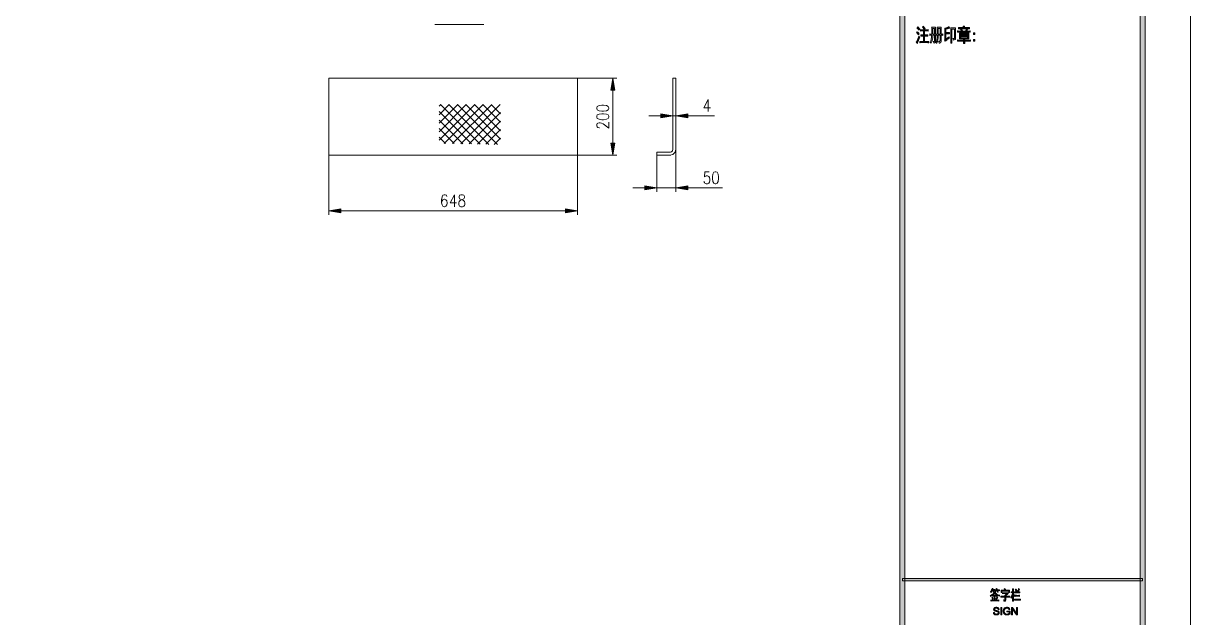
# Model space of a CAD drawing. Header units: millimetres. Extents: x 0 to 829, y 0 to 586.
# Drawn here: x 589.4 to 829.2, y 166.3 to 288.2 of the extents above; entities that cross this region are included whole.
import ezdxf

# ---------------------------------------------------------------- set-up
doc = ezdxf.new("R2010")
doc.units = ezdxf.units.MM

msp = doc.modelspace()

# ---------------------------------------------------------------- hatches: boundary and pattern name
h = msp.add_hatch(color=0)
h.dxf.hatch_style = 2
h.paths.add_polyline_path([(770.449028, 9.860139), (769.464778, 9.860139), (769.464778, 575.772139), (770.449028, 575.772139)])
h = msp.add_hatch(color=0)
h.dxf.hatch_style = 2
h.paths.add_polyline_path([(819.788528, 9.36625), (818.80075, 10.3505), (818.80075, 575.281778), (819.788528, 576.266028)])
h = msp.add_hatch(color=0)
h.dxf.hatch_style = 2
h.paths.add_polyline_path([(782.651611, 287.669111), (782.679833, 287.587972), (782.718639, 287.439806), (782.729222, 287.372778), (783.385389, 287.372778), (783.463, 287.372778), (783.62175, 287.379833), (783.706417, 287.390417), (783.706417, 287.122306), (783.62175, 287.129361), (783.466528, 287.136417), (783.395972, 287.136417), (781.8755, 287.136417), (781.773194, 287.136417), (781.586222, 287.129361), (781.4945, 287.122306), (781.4945, 287.390417), (781.607389, 287.379833), (781.790833, 287.372778), (781.861389, 287.372778), (782.461111, 287.372778), (782.461111, 287.411583), (782.432889, 287.538583), (782.408194, 287.626778), (782.457583, 287.640889), (782.577528, 287.662056)])
h = msp.add_hatch(color=0)
h.dxf.hatch_style = 2
h.paths.add_polyline_path([(773.52525, 285.376056), (773.46175, 285.242), (773.327694, 284.906861), (773.253611, 284.70225), (773.176, 284.497639), (773.073694, 284.211889), (773.045472, 284.13075), (772.992556, 284.204833), (772.869083, 284.331833), (772.802056, 284.38475), (772.862028, 284.458833), (773.003139, 284.712833), (773.08075, 284.89275), (773.158361, 285.076194), (773.295944, 285.428972), (773.355917, 285.598306), (773.394722, 285.531278), (773.479389, 285.418389)])
h = msp.add_hatch(color=0)
h.dxf.hatch_style = 2
h.paths.add_polyline_path([(772.978444, 286.515528), (773.108972, 286.402639), (773.33475, 286.205083), (773.433528, 286.116889), (773.401778, 286.063972), (773.331222, 285.929917), (773.292417, 285.848778), (773.186583, 285.975778), (772.964333, 286.190972), (772.847917, 286.279167), (772.879667, 286.3215), (772.946694, 286.441444)])
h = msp.add_hatch(color=0)
h.dxf.hatch_style = 2
h.paths.add_polyline_path([(773.1125, 287.506833), (773.246556, 287.372778), (773.451167, 287.136417), (773.52525, 287.034111), (773.472333, 286.981194), (773.394722, 286.871833), (773.370028, 286.811861), (773.274778, 286.960028), (773.070167, 287.196389), (772.957278, 287.284583), (772.996083, 287.3375), (773.073694, 287.446861)])
h = msp.add_hatch(color=0)
h.dxf.hatch_style = 2
h.paths.add_polyline_path([(774.735278, 286.928278), (774.841111, 286.928278), (775.084528, 286.938861), (775.222111, 286.945917), (775.222111, 286.663694), (775.073944, 286.67075), (774.834056, 286.677806), (774.745861, 286.677806), (774.523611, 286.677806), (774.523611, 285.862889), (774.735278, 285.862889), (774.827, 285.862889), (775.04925, 285.869944), (775.179778, 285.880528), (775.179778, 285.598306), (775.056306, 285.605361), (774.834056, 285.612417), (774.735278, 285.612417), (774.523611, 285.612417), (774.523611, 284.532917), (774.802306, 284.532917), (774.932833, 284.532917), (775.211528, 284.539972), (775.356167, 284.547028), (775.356167, 284.264806), (775.211528, 284.271861), (774.939889, 284.278917), (774.812889, 284.278917), (774.0015, 284.278917), (773.856861, 284.278917), (773.616972, 284.271861), (773.52525, 284.264806), (773.52525, 284.547028), (773.613444, 284.539972), (773.856861, 284.532917), (774.012083, 284.532917), (774.301361, 284.532917), (774.301361, 285.612417), (774.124972, 285.612417), (774.019139, 285.612417), (773.818056, 285.605361), (773.722806, 285.598306), (773.722806, 285.880528), (773.818056, 285.869944), (774.022667, 285.862889), (774.135556, 285.862889), (774.301361, 285.862889), (774.301361, 286.677806), (774.089694, 286.677806), (773.980333, 286.677806), (773.758083, 286.67075), (773.645194, 286.663694), (773.645194, 286.945917), (773.758083, 286.938861), (773.983861, 286.928278), (774.100278, 286.928278)])
h = msp.add_hatch(color=0)
h.dxf.hatch_style = 2
h.paths.add_polyline_path([(774.089694, 287.4645), (774.1285, 287.499778), (774.206111, 287.587972), (774.244917, 287.640889), (774.319, 287.55975), (774.495389, 287.323389), (774.601222, 287.168167), (774.555361, 287.122306), (774.467167, 287.027056), (774.424833, 286.974139), (774.329583, 287.129361), (774.163778, 287.372778)])
h = msp.add_hatch(color=0)
h.paths.add_polyline_path([(776.767278, 287.446861), (776.760222, 287.3375), (776.756694, 287.069389), (776.756694, 286.914167), (776.756694, 286.042806), (777.098889, 286.042806), (777.098889, 286.928278), (777.098889, 287.069389), (777.095361, 287.330444), (777.088306, 287.446861), (777.910278, 287.446861), (777.903222, 287.344556), (777.899694, 287.076444), (777.899694, 286.914167), (777.899694, 286.042806), (777.977306, 286.042806), (778.143111, 286.049861), (778.231306, 286.056917), (778.231306, 285.774694), (778.136056, 285.78175), (777.97025, 285.788806), (777.899694, 285.788806), (777.899694, 284.635222), (777.899694, 284.501167), (777.857361, 284.335361), (777.815028, 284.303611), (777.772694, 284.268333), (777.613944, 284.204833), (777.497528, 284.176611), (777.486944, 284.271861), (777.437556, 284.441194), (777.39875, 284.515278), (777.472833, 284.515278), (777.575139, 284.525861), (777.603361, 284.532917), (777.635111, 284.539972), (777.677444, 284.621111), (777.688028, 284.695194), (777.688028, 285.788806), (777.299972, 285.788806), (777.289389, 285.270222), (777.14475, 284.451778), (777.010694, 284.148389), (776.964833, 284.204833), (776.859, 284.285972), (776.799028, 284.310667), (776.933083, 284.547028), (777.077722, 285.287861), (777.088306, 285.788806), (776.756694, 285.788806), (776.756694, 284.547028), (776.756694, 284.434139), (776.703778, 284.303611), (776.650861, 284.278917), (776.597944, 284.25775), (776.470944, 284.211889), (776.400389, 284.190722), (776.38275, 284.264806), (776.333361, 284.427083), (776.298083, 284.515278), (776.365111, 284.515278), (776.456833, 284.518806), (776.481528, 284.525861), (776.506222, 284.529389), (776.537972, 284.589361), (776.545028, 284.649333), (776.545028, 285.788806), (776.188722, 285.788806), (776.178139, 285.287861), (776.022917, 284.472944), (775.878278, 284.1625), (775.828889, 284.211889), (775.716, 284.285972), (775.656028, 284.310667), (775.804194, 284.582306), (775.959417, 285.323139), (775.966472, 285.788806), (775.895917, 285.788806), (775.723056, 285.78175), (775.62075, 285.774694), (775.62075, 286.056917), (775.716, 286.049861), (775.895917, 286.042806), (775.977056, 286.042806), (775.977056, 286.900056), (775.977056, 287.062333), (775.973528, 287.3375), (775.966472, 287.446861)])
h.paths.add_polyline_path([(777.688028, 286.042806), (777.688028, 287.182278), (777.310556, 287.182278), (777.310556, 286.042806)])
h.paths.add_polyline_path([(776.545028, 286.042806), (776.545028, 287.182278), (776.188722, 287.182278), (776.188722, 286.042806)])
h = msp.add_hatch(color=0)
h.dxf.hatch_style = 2
h.paths.add_polyline_path([(779.62125, 285.182028), (779.508361, 285.115), (779.289639, 284.970361), (779.180278, 284.89275), (779.074444, 284.815139), (778.848667, 284.649333), (778.73225, 284.561139), (778.693444, 284.642278), (778.615833, 284.790444), (778.577028, 284.857472), (778.60525, 284.878639), (778.644056, 284.984472), (778.654639, 285.065611), (778.654639, 286.617833), (778.654639, 286.833028), (778.647583, 287.161111), (778.644056, 287.270472), (778.704028, 287.270472), (778.915694, 287.312806), (779.070917, 287.351611), (779.222611, 287.393944), (779.448389, 287.492722), (779.518944, 287.552694), (779.55775, 287.471556), (779.645944, 287.316333), (779.698861, 287.24225), (779.624778, 287.217556), (779.444861, 287.175222), (779.3355, 287.150528), (779.229667, 287.129361), (778.996833, 287.087028), (778.876889, 287.062333), (778.876889, 286.339139), (779.141472, 286.339139), (779.247306, 286.339139), (779.480139, 286.346194), (779.607139, 286.35325), (779.607139, 286.085139), (779.490722, 286.092194), (779.257889, 286.09925), (779.141472, 286.09925), (778.876889, 286.09925), (778.876889, 285.005639), (779.120306, 285.167917), (779.451917, 285.411333), (779.543639, 285.492472), (779.554222, 285.411333), (779.593028, 285.256111)])
h = msp.add_hatch(color=0)
h.dxf.hatch_style = 2
h.paths.add_polyline_path([(780.884194, 287.330444), (780.880667, 287.175222), (780.873611, 286.864778), (780.873611, 286.709556), (780.873611, 285.270222), (780.873611, 285.139694), (780.838333, 284.970361), (780.803056, 284.938611), (780.767778, 284.906861), (780.580806, 284.843361), (780.429111, 284.811611), (780.425583, 284.903333), (780.376194, 285.065611), (780.330333, 285.139694), (780.400889, 285.139694), (780.520833, 285.14675), (780.563167, 285.153806), (780.609028, 285.160861), (780.658417, 285.227889), (780.661944, 285.287861), (780.661944, 287.076444), (780.108083, 287.076444), (780.108083, 284.204833), (779.896417, 284.204833), (779.903472, 284.391806), (779.907, 284.776333), (779.907, 284.977417), (779.907, 286.663694), (779.907, 286.825972), (779.903472, 287.161111), (779.896417, 287.330444)])
h = msp.add_hatch(color=0)
h.dxf.hatch_style = 2
h.paths.add_polyline_path([(783.473583, 286.663694), (783.582944, 286.663694), (783.801667, 286.67075), (783.903972, 286.677806), (783.903972, 286.413222), (783.801667, 286.420278), (783.582944, 286.427333), (783.473583, 286.427333), (781.730861, 286.427333), (781.625028, 286.427333), (781.413361, 286.420278), (781.307528, 286.413222), (781.307528, 286.677806), (781.416889, 286.67075), (781.628556, 286.663694), (781.730861, 286.663694), (782.930306, 286.663694), (782.972639, 286.804806), (783.022028, 287.012944), (783.029083, 287.076444), (783.089056, 287.062333), (783.24075, 287.027056), (783.328944, 287.002361), (783.307778, 286.967083), (783.261917, 286.882417), (783.24075, 286.833028), (783.216056, 286.787167), (783.184306, 286.698972), (783.173722, 286.663694)])
h = msp.add_hatch(color=0)
h.paths.add_polyline_path([(783.582944, 286.205083), (783.579417, 286.049861), (783.572361, 285.753528), (783.572361, 285.612417), (783.572361, 285.478361), (783.579417, 285.196139), (783.582944, 285.0515), (782.750389, 285.0515), (782.750389, 284.811611), (783.463, 284.811611), (783.565306, 284.811611), (783.794611, 284.818667), (783.918083, 284.82925), (783.918083, 284.561139), (783.801667, 284.568194), (783.572361, 284.57525), (783.463, 284.57525), (782.750389, 284.57525), (782.750389, 284.465889), (782.757444, 284.243639), (782.760972, 284.13075), (782.496389, 284.13075), (782.499917, 284.243639), (782.506972, 284.465889), (782.506972, 284.57525), (781.752028, 284.57525), (781.663833, 284.57525), (781.441583, 284.568194), (781.307528, 284.561139), (781.307528, 284.82925), (781.434528, 284.818667), (781.65325, 284.811611), (781.741444, 284.811611), (782.506972, 284.811611), (782.506972, 285.0515), (781.706167, 285.0515), (781.713222, 285.196139), (781.71675, 285.485417), (781.71675, 285.626528), (781.71675, 285.767639), (781.713222, 286.056917), (781.706167, 286.205083)])
h.paths.add_polyline_path([(783.339528, 285.732361), (783.339528, 285.968722), (781.953111, 285.968722), (781.953111, 285.732361)])
h.paths.add_polyline_path([(783.339528, 285.287861), (783.339528, 285.510111), (781.953111, 285.510111), (781.953111, 285.287861)])
h = msp.add_hatch(color=0)
h.dxf.hatch_style = 2
h.paths.add_polyline_path([(781.896667, 286.98825), (781.946056, 287.012944), (782.062472, 287.055278), (782.1295, 287.076444), (782.16125, 287.002361), (782.235333, 286.854194), (782.274139, 286.783639), (782.207111, 286.758944), (782.090694, 286.716611), (782.041306, 286.691917), (782.0025, 286.773056), (781.928417, 286.921222)])
h = msp.add_hatch(color=0)
h.dxf.hatch_style = 2
h.paths.add_polyline_path([(784.838833, 285.968722), (784.581306, 285.968722), (784.581306, 286.293278), (784.838833, 286.293278)])
h = msp.add_hatch(color=0)
h.dxf.hatch_style = 2
h.paths.add_polyline_path([(784.838833, 284.607), (784.581306, 284.607), (784.581306, 284.931556), (784.838833, 284.931556)])
h = msp.add_hatch(color=0)
h.dxf.hatch_style = 2
h.paths.add_polyline_path([(710.071111, 274.499917), (710.480333, 276.965833), (710.893083, 274.499917)])
h = msp.add_hatch(color=0)
h.dxf.hatch_style = 2
h.paths.add_polyline_path([(720.365167, 269.698611), (722.827556, 269.289389), (720.365167, 268.876639)])
h = msp.add_hatch(color=0)
h.dxf.hatch_style = 2
h.paths.add_polyline_path([(725.924944, 269.698611), (723.459028, 269.289389), (725.924944, 268.876639)])
h = msp.add_hatch(color=0)
h.dxf.hatch_style = 2
h.paths.add_polyline_path([(710.071111, 263.655528), (710.480333, 261.189611), (710.893083, 263.655528)])
h = msp.add_hatch(color=0)
h.dxf.hatch_style = 2
h.paths.add_polyline_path([(717.052583, 254.899583), (719.514972, 254.490361), (717.052583, 254.081139)])
h = msp.add_hatch(color=0)
h.dxf.hatch_style = 2
h.paths.add_polyline_path([(725.924944, 254.899583), (723.459028, 254.490361), (725.924944, 254.081139)])
h = msp.add_hatch(color=0)
h.dxf.hatch_style = 2
h.paths.add_polyline_path([(654.625028, 250.193528), (652.159111, 249.784306), (654.625028, 249.375083)])
h = msp.add_hatch(color=0)
h.dxf.hatch_style = 2
h.paths.add_polyline_path([(700.807167, 250.193528), (703.269556, 249.784306), (700.807167, 249.375083)])
h = msp.add_hatch(color=0)
h.dxf.hatch_style = 2
h.paths.add_polyline_path([(819.294639, 174.265167), (819.294639, 173.841833), (769.958667, 173.841833), (769.958667, 174.265167)])
h = msp.add_hatch(color=0)
h.paths.add_polyline_path([(789.865917, 170.642139), (789.703639, 170.702111), (789.484917, 170.804417), (789.424944, 170.843222), (789.424944, 170.642139), (789.350861, 170.649194), (789.206222, 170.652722), (789.135667, 170.652722), (788.811111, 170.652722), (788.7335, 170.652722), (788.581806, 170.649194), (788.500667, 170.642139), (788.500667, 170.829111), (788.387778, 170.7515), (788.179639, 170.635083), (788.084389, 170.596278), (788.06675, 170.663306), (788.010306, 170.776194), (787.967972, 170.818528), (788.158472, 170.874972), (788.465389, 171.044306), (788.581806, 171.157194), (788.694694, 171.273611), (788.839333, 171.474694), (788.867556, 171.562889), (788.909889, 171.541722), (789.008667, 171.502917), (789.068639, 171.485278), (789.033361, 171.428833), (789.139194, 171.301833), (789.372028, 171.104278), (789.506083, 171.03725), (789.636611, 170.966694), (789.858861, 170.896139), (789.950583, 170.896139), (789.911778, 170.843222), (789.872972, 170.712694)])
h.paths.add_polyline_path([(788.535944, 170.853806), (788.602972, 170.84675), (788.737028, 170.843222), (788.811111, 170.843222), (789.135667, 170.843222), (789.206222, 170.843222), (789.343806, 170.84675), (789.407306, 170.853806), (789.290889, 170.920833), (789.054528, 171.146611), (788.934583, 171.308889), (788.874611, 171.196), (788.677056, 170.970222)])
h = msp.add_hatch(color=0)
h.dxf.hatch_style = 2
h.paths.add_polyline_path([(788.966333, 171.806306), (788.885194, 171.813361), (788.7335, 171.820417), (788.666472, 171.820417), (788.684111, 171.756917), (788.722917, 171.636972), (788.744083, 171.573472), (788.691167, 171.559361), (788.610028, 171.520556), (788.57475, 171.495861), (788.567694, 171.562889), (788.539472, 171.725167), (788.518306, 171.820417), (788.426583, 171.820417), (788.356028, 171.696944), (788.218444, 171.495861), (788.151417, 171.41825), (788.119667, 171.467639), (788.038528, 171.54525), (787.992667, 171.573472), (788.087917, 171.651083), (788.232556, 171.831), (788.281944, 171.929778), (788.327806, 172.028556), (788.394833, 172.197889), (788.408944, 172.261389), (788.451278, 172.240222), (788.546528, 172.197889), (788.602972, 172.173194), (788.571222, 172.141444), (788.525361, 172.056778), (788.51125, 172.007389), (788.768778, 172.007389), (788.818167, 172.007389), (788.916944, 172.014444), (788.966333, 172.017972)])
h = msp.add_hatch(color=0)
h.dxf.hatch_style = 2
h.paths.add_polyline_path([(788.394833, 169.675528), (788.32075, 169.675528), (788.172583, 169.672), (788.094972, 169.664944), (788.094972, 169.876611), (788.176111, 169.869556), (788.32075, 169.866028), (788.38425, 169.866028), (789.160361, 169.866028), (789.185056, 169.933056), (789.237972, 170.098861), (789.266194, 170.197639), (789.297944, 170.296417), (789.343806, 170.479861), (789.357917, 170.564528), (789.403778, 170.536306), (789.506083, 170.490444), (789.559, 170.476333), (789.530778, 170.441056), (789.474333, 170.328167), (789.449639, 170.247028), (789.424944, 170.165889), (789.3685, 169.975389), (789.333222, 169.866028), (789.446111, 169.866028), (789.675417, 169.869556), (789.791833, 169.876611), (789.791833, 169.664944), (789.675417, 169.672), (789.499028, 169.675528), (789.442583, 169.675528)])
h = msp.add_hatch(color=0)
h.dxf.hatch_style = 2
h.paths.add_polyline_path([(788.493611, 170.476333), (788.546528, 170.342278), (788.620611, 170.120028), (788.641778, 170.031833), (788.610028, 170.02125), (788.543, 169.982444), (788.51125, 169.954222), (788.493611, 170.042417), (788.419528, 170.257611), (788.359556, 170.388139), (788.380722, 170.40225), (788.44775, 170.448111)])
h = msp.add_hatch(color=0)
h.dxf.hatch_style = 2
h.paths.add_polyline_path([(788.89225, 169.996556), (788.881667, 170.098861), (788.82875, 170.349333), (788.793472, 170.4975), (788.825222, 170.504556), (788.902833, 170.525722), (788.941639, 170.543361), (788.959278, 170.476333), (789.008667, 170.225861), (789.043944, 170.042417), (789.001611, 170.035361), (788.927528, 170.014194)])
h = msp.add_hatch(color=0)
h.dxf.hatch_style = 2
h.paths.add_polyline_path([(789.650722, 171.541722), (789.608389, 171.520556), (789.530778, 171.474694), (789.491972, 171.453528), (789.484917, 171.534667), (789.449639, 171.707528), (789.424944, 171.795722), (789.266194, 171.795722), (789.220333, 171.718111), (789.139194, 171.580528), (789.100389, 171.520556), (789.065111, 171.559361), (788.983972, 171.612278), (788.941639, 171.629917), (789.001611, 171.696944), (789.093333, 171.841583), (789.128611, 171.919194), (789.163889, 171.996806), (789.227389, 172.162611), (789.252083, 172.250806), (789.287361, 172.222583), (789.375556, 172.18025), (789.424944, 172.162611), (789.40025, 172.123806), (789.357917, 172.028556), (789.343806, 171.975639), (789.650722, 171.975639), (789.693056, 171.975639), (789.809472, 171.979167), (789.883556, 171.986222), (789.883556, 171.785139), (789.770667, 171.792194), (789.611917, 171.795722), (789.566056, 171.795722), (789.583694, 171.746333), (789.626028, 171.619333)])
h = msp.add_hatch(color=0)
h.dxf.hatch_style = 2
h.paths.add_polyline_path([(791.675667, 171.375917), (791.675667, 171.174833), (791.640389, 171.153667), (791.545139, 171.079583), (791.481639, 171.030194), (791.421667, 170.980806), (791.277028, 170.853806), (791.199417, 170.776194), (791.199417, 170.673889), (791.767389, 170.673889), (791.806194, 170.673889), (791.94025, 170.680944), (792.031972, 170.688), (792.031972, 170.46575), (791.94025, 170.476333), (791.806194, 170.486917), (791.767389, 170.486917), (791.199417, 170.486917), (791.199417, 169.918944), (791.195889, 169.809583), (791.139444, 169.682583), (791.090056, 169.664944), (791.040667, 169.647306), (790.896028, 169.619083), (790.800778, 169.6085), (790.79725, 169.664944), (790.7655, 169.799), (790.740806, 169.876611), (790.836056, 169.866028), (790.959528, 169.8625), (790.984222, 169.869556), (791.008917, 169.880139), (791.030083, 169.954222), (791.023028, 170.02125), (791.023028, 170.486917), (790.440944, 170.486917), (790.373917, 170.486917), (790.246917, 170.479861), (790.183417, 170.476333), (790.183417, 170.688), (790.246917, 170.680944), (790.370389, 170.673889), (790.433889, 170.673889), (791.023028, 170.673889), (791.023028, 170.726806), (791.015972, 170.818528), (791.008917, 170.864389), (791.044194, 170.885556), (791.128861, 170.949056), (791.174722, 170.987861), (791.220583, 171.026667), (791.333472, 171.125444), (791.4005, 171.185417), (790.751389, 171.185417), (790.673778, 171.185417), (790.550306, 171.181889), (790.500917, 171.174833), (790.500917, 171.3865), (790.550306, 171.379444), (790.67025, 171.375917), (790.740806, 171.375917)])
h = msp.add_hatch(color=0)
h.dxf.hatch_style = 2
h.paths.add_polyline_path([(791.008917, 172.240222), (791.086528, 172.102639), (791.181778, 171.922722), (791.199417, 171.883917), (791.957889, 171.883917), (791.954361, 171.802778), (791.947306, 171.675778), (791.947306, 171.629917), (791.947306, 171.591111), (791.954361, 171.48175), (791.957889, 171.407667), (791.792083, 171.407667), (791.792083, 171.707528), (790.398611, 171.707528), (790.398611, 171.397083), (790.232806, 171.397083), (790.236333, 171.474694), (790.243389, 171.598167), (790.243389, 171.6405), (790.243389, 171.686361), (790.236333, 171.806306), (790.232806, 171.883917), (791.008917, 171.883917), (790.977167, 171.947417), (790.906611, 172.056778), (790.867806, 172.106167), (790.899556, 172.134389), (790.970111, 172.201417)])
h = msp.add_hatch(color=0)
h.dxf.hatch_style = 2
h.paths.add_polyline_path([(792.282444, 171.573472), (792.335361, 171.573472), (792.444722, 171.569944), (792.497639, 171.562889), (792.599944, 171.562889), (792.599944, 171.831), (792.599944, 171.912139), (792.592889, 172.095583), (792.589361, 172.197889), (792.772806, 172.197889), (792.76575, 172.106167), (792.755167, 171.922722), (792.755167, 171.831), (792.755167, 171.562889), (792.857472, 171.562889), (792.889222, 171.562889), (792.963306, 171.569944), (793.005639, 171.573472), (793.005639, 171.365333), (792.991528, 171.368861), (792.906861, 171.379444), (792.839833, 171.3865), (792.755167, 171.3865), (792.755167, 171.051361), (792.839833, 171.143083), (792.899806, 171.030194), (793.005639, 170.825583), (793.055028, 170.730333), (793.023278, 170.698583), (792.959778, 170.631556), (792.931556, 170.596278), (792.882167, 170.709167), (792.793972, 170.882028), (792.755167, 170.942), (792.755167, 170.088278), (792.755167, 169.971861), (792.76575, 169.731972), (792.772806, 169.6085), (792.589361, 169.6085), (792.592889, 169.7355), (792.599944, 169.975389), (792.599944, 170.088278), (792.599944, 170.829111), (792.554083, 170.688), (792.427083, 170.391667), (792.349472, 170.2435), (792.314194, 170.285833), (792.247167, 170.359917), (792.215417, 170.388139), (792.278917, 170.486917), (792.395333, 170.733861), (792.44825, 170.882028), (792.501167, 171.026667), (792.57525, 171.280667), (792.589361, 171.3865), (792.483528, 171.3865), (792.282444, 171.365333)])
h = msp.add_hatch(color=0)
h.dxf.hatch_style = 2
h.paths.add_polyline_path([(794.021639, 172.074417), (793.989889, 172.035611), (793.926389, 171.92625), (793.894639, 171.859222), (793.862889, 171.788667), (793.799389, 171.629917), (793.764111, 171.541722), (793.824083, 171.541722), (793.898167, 171.54525), (794.039278, 171.559361), (794.106306, 171.562889), (794.106306, 171.340639), (794.039278, 171.347694), (793.894639, 171.351222), (793.8135, 171.351222), (793.365472, 171.351222), (793.280806, 171.351222), (793.139694, 171.347694), (793.08325, 171.340639), (793.08325, 171.562889), (793.139694, 171.559361), (793.280806, 171.54525), (793.365472, 171.541722), (793.605361, 171.541722), (793.633583, 171.612278), (793.690028, 171.756917), (793.714722, 171.831), (793.739417, 171.901556), (793.792333, 172.092056), (793.824083, 172.208472), (793.862889, 172.173194), (793.965194, 172.106167)])
h = msp.add_hatch(color=0)
h.dxf.hatch_style = 2
h.paths.add_polyline_path([(793.256111, 172.141444), (793.323139, 172.042667), (793.457194, 171.823944), (793.524222, 171.707528), (793.488944, 171.679306), (793.421917, 171.619333), (793.390167, 171.584056), (793.340778, 171.689889), (793.213778, 171.901556), (793.139694, 172.007389), (793.164389, 172.028556), (793.224361, 172.095583)])
h = msp.add_hatch(color=0)
h.dxf.hatch_style = 2
h.paths.add_polyline_path([(793.78175, 170.829111), (793.838194, 170.829111), (793.954611, 170.836167), (794.014583, 170.843222), (794.014583, 170.620972), (793.954611, 170.631556), (793.838194, 170.642139), (793.78175, 170.642139), (793.390167, 170.642139), (793.326667, 170.642139), (793.206722, 170.631556), (793.14675, 170.620972), (793.14675, 170.843222), (793.206722, 170.843222), (793.326667, 170.836167), (793.390167, 170.829111)])
h = msp.add_hatch(color=0)
h.dxf.hatch_style = 2
h.paths.add_polyline_path([(788.645306, 167.318972), (788.835806, 167.336611), (788.842861, 167.276639), (788.874611, 167.184917), (788.899306, 167.146111), (788.924, 167.110833), (789.001611, 167.050861), (789.051, 167.029694), (789.103917, 167.005), (789.220333, 166.983833), (789.283833, 166.983833), (789.340278, 166.983833), (789.442583, 167.001472), (789.488444, 167.019111), (789.530778, 167.03675), (789.597806, 167.082611), (789.618972, 167.110833), (789.640139, 167.142583), (789.661306, 167.206083), (789.661306, 167.241361), (789.661306, 167.276639), (789.640139, 167.340139), (789.618972, 167.368361), (789.597806, 167.393056), (789.52725, 167.438917), (789.481389, 167.456556), (789.449639, 167.467139), (789.315583, 167.505944), (789.20975, 167.530639), (789.107444, 167.555333), (788.959278, 167.604722), (788.916944, 167.625889), (788.864028, 167.654111), (788.782889, 167.724667), (788.754667, 167.767), (788.729972, 167.809333), (788.70175, 167.904583), (788.70175, 167.9575), (788.70175, 168.013944), (788.737028, 168.123306), (788.768778, 168.172694), (788.800528, 168.222083), (788.895778, 168.299694), (788.959278, 168.324389), (789.022778, 168.349083), (789.160361, 168.377306), (789.237972, 168.377306), (789.322639, 168.377306), (789.470806, 168.349083), (789.534306, 168.320861), (789.601333, 168.296167), (789.700111, 168.215028), (789.731861, 168.162111), (789.767139, 168.109194), (789.805944, 167.98925), (789.809472, 167.922222), (789.615444, 167.908111), (789.608389, 167.978667), (789.555472, 168.088028), (789.509611, 168.123306), (789.46375, 168.162111), (789.333222, 168.197389), (789.245028, 168.197389), (789.153306, 168.197389), (789.01925, 168.165639), (788.980444, 168.130361), (788.938111, 168.098611), (788.895778, 168.017472), (788.895778, 167.971611), (788.895778, 167.929278), (788.924, 167.86225), (788.95575, 167.834028), (788.983972, 167.809333), (789.135667, 167.756417), (789.259139, 167.728194), (789.379083, 167.699972), (789.548417, 167.650583), (789.594278, 167.629417), (789.661306, 167.601194), (789.760083, 167.523583), (789.791833, 167.474194), (789.823583, 167.428333), (789.855333, 167.318972), (789.855333, 167.259), (789.855333, 167.199028), (789.820056, 167.082611), (789.784778, 167.029694), (789.7495, 166.976778), (789.650722, 166.892111), (789.583694, 166.863889), (789.520194, 166.835667), (789.375556, 166.803917), (789.294417, 166.803917), (789.188583, 166.803917), (789.01925, 166.835667), (788.948694, 166.863889), (788.878139, 166.895639), (788.768778, 166.983833), (788.729972, 167.043806), (788.691167, 167.103778), (788.648833, 167.241361)])
h = msp.add_hatch(color=0)
h.dxf.hatch_style = 2
h.paths.add_polyline_path([(790.16225, 166.828611), (790.16225, 168.349083), (790.363333, 168.349083), (790.363333, 166.828611)])
h = msp.add_hatch(color=0)
h.dxf.hatch_style = 2
h.paths.add_polyline_path([(791.428722, 167.424806), (791.428722, 167.604722), (792.074306, 167.604722), (792.074306, 167.040278), (792.000222, 166.983833), (791.845, 166.892111), (791.767389, 166.863889), (791.689778, 166.835667), (791.5275, 166.803917), (791.442833, 166.803917), (791.333472, 166.803917), (791.128861, 166.853306), (791.037139, 166.899167), (790.945417, 166.948556), (790.807833, 167.086139), (790.761972, 167.177861), (790.712583, 167.269583), (790.666722, 167.470667), (790.666722, 167.583556), (790.666722, 167.692917), (790.712583, 167.901056), (790.758444, 167.996306), (790.807833, 168.095083), (790.938361, 168.236194), (791.026556, 168.282056), (791.11475, 168.331444), (791.315833, 168.377306), (791.428722, 168.377306), (791.509861, 168.377306), (791.661556, 168.349083), (791.725056, 168.324389), (791.792083, 168.296167), (791.897917, 168.222083), (791.936722, 168.172694), (791.972, 168.126833), (792.031972, 168.003361), (792.049611, 167.92575), (791.869694, 167.876361), (791.852056, 167.932806), (791.809722, 168.024528), (791.785028, 168.059806), (791.756806, 168.091556), (791.68625, 168.144472), (791.636861, 168.165639), (791.591, 168.183278), (791.485167, 168.204444), (791.428722, 168.204444), (791.361694, 168.204444), (791.24175, 168.183278), (791.188833, 168.162111), (791.139444, 168.140944), (791.058306, 168.088028), (791.026556, 168.05275), (790.998333, 168.017472), (790.948944, 167.943389), (790.931306, 167.901056), (790.903083, 167.8305), (790.874861, 167.678806), (790.874861, 167.594139), (790.874861, 167.495361), (790.910139, 167.3225), (790.945417, 167.255472), (790.980694, 167.184917), (791.079472, 167.086139), (791.1465, 167.050861), (791.213528, 167.019111), (791.358167, 166.983833), (791.43225, 166.983833), (791.49575, 166.983833), (791.626278, 167.012056), (791.68625, 167.03675), (791.74975, 167.061444), (791.845, 167.114361), (791.87675, 167.142583), (791.87675, 167.424806)])
h = msp.add_hatch(color=0)
h.dxf.hatch_style = 2
h.paths.add_polyline_path([(792.367111, 166.828611), (792.367111, 168.349083), (792.57525, 168.349083), (793.369, 167.156694), (793.369, 168.349083), (793.563028, 168.349083), (793.563028, 166.828611), (793.358417, 166.828611), (792.561139, 168.024528), (792.561139, 166.828611)])
h = msp.add_hatch(color=0)
h.dxf.hatch_style = 2
h.paths.add_polyline_path([(793.855833, 170.02125), (793.926389, 170.02125), (794.092194, 170.024778), (794.187444, 170.031833), (794.187444, 169.809583), (794.092194, 169.813111), (793.926389, 169.827222), (793.855833, 169.83075), (793.206722, 169.83075), (792.991528, 169.809583), (792.991528, 170.031833), (793.044444, 170.031833), (793.153806, 170.024778), (793.206722, 170.02125)])

# ---------------------------------------------------------------- linework, layer by layer
at = {"color": 0, "lineweight": 0}
for points in [[(0, 0), (0, 585.632278), (829.154778, 585.632278), (829.154778, 0)], [(770.449028, 9.860139), (769.464778, 9.860139), (769.464778, 575.772139), (770.449028, 575.772139)], [(819.788528, 9.36625), (818.80075, 10.3505), (818.80075, 575.281778), (819.788528, 576.266028)], [(782.651611, 287.669111), (782.679833, 287.587972), (782.718639, 287.439806), (782.729222, 287.372778), (783.385389, 287.372778), (783.463, 287.372778), (783.62175, 287.379833), (783.706417, 287.390417), (783.706417, 287.122306), (783.62175, 287.129361), (783.466528, 287.136417), (783.395972, 287.136417), (781.8755, 287.136417), (781.773194, 287.136417), (781.586222, 287.129361), (781.4945, 287.122306), (781.4945, 287.390417), (781.607389, 287.379833), (781.790833, 287.372778), (781.861389, 287.372778), (782.461111, 287.372778), (782.461111, 287.411583), (782.432889, 287.538583), (782.408194, 287.626778), (782.457583, 287.640889), (782.577528, 287.662056)], [(773.52525, 285.376056), (773.46175, 285.242), (773.327694, 284.906861), (773.253611, 284.70225), (773.176, 284.497639), (773.073694, 284.211889), (773.045472, 284.13075), (772.992556, 284.204833), (772.869083, 284.331833), (772.802056, 284.38475), (772.862028, 284.458833), (773.003139, 284.712833), (773.08075, 284.89275), (773.158361, 285.076194), (773.295944, 285.428972), (773.355917, 285.598306), (773.394722, 285.531278), (773.479389, 285.418389)], [(772.978444, 286.515528), (773.108972, 286.402639), (773.33475, 286.205083), (773.433528, 286.116889), (773.401778, 286.063972), (773.331222, 285.929917), (773.292417, 285.848778), (773.186583, 285.975778), (772.964333, 286.190972), (772.847917, 286.279167), (772.879667, 286.3215), (772.946694, 286.441444)], [(773.1125, 287.506833), (773.246556, 287.372778), (773.451167, 287.136417), (773.52525, 287.034111), (773.472333, 286.981194), (773.394722, 286.871833), (773.370028, 286.811861), (773.274778, 286.960028), (773.070167, 287.196389), (772.957278, 287.284583), (772.996083, 287.3375), (773.073694, 287.446861)], [(774.735278, 286.928278), (774.841111, 286.928278), (775.084528, 286.938861), (775.222111, 286.945917), (775.222111, 286.663694), (775.073944, 286.67075), (774.834056, 286.677806), (774.745861, 286.677806), (774.523611, 286.677806), (774.523611, 285.862889), (774.735278, 285.862889), (774.827, 285.862889), (775.04925, 285.869944), (775.179778, 285.880528), (775.179778, 285.598306), (775.056306, 285.605361), (774.834056, 285.612417), (774.735278, 285.612417), (774.523611, 285.612417), (774.523611, 284.532917), (774.802306, 284.532917), (774.932833, 284.532917), (775.211528, 284.539972), (775.356167, 284.547028), (775.356167, 284.264806), (775.211528, 284.271861), (774.939889, 284.278917), (774.812889, 284.278917), (774.0015, 284.278917), (773.856861, 284.278917), (773.616972, 284.271861), (773.52525, 284.264806), (773.52525, 284.547028), (773.613444, 284.539972), (773.856861, 284.532917), (774.012083, 284.532917), (774.301361, 284.532917), (774.301361, 285.612417), (774.124972, 285.612417), (774.019139, 285.612417), (773.818056, 285.605361), (773.722806, 285.598306), (773.722806, 285.880528), (773.818056, 285.869944), (774.022667, 285.862889), (774.135556, 285.862889), (774.301361, 285.862889), (774.301361, 286.677806), (774.089694, 286.677806), (773.980333, 286.677806), (773.758083, 286.67075), (773.645194, 286.663694), (773.645194, 286.945917), (773.758083, 286.938861), (773.983861, 286.928278), (774.100278, 286.928278)], [(774.089694, 287.4645), (774.1285, 287.499778), (774.206111, 287.587972), (774.244917, 287.640889), (774.319, 287.55975), (774.495389, 287.323389), (774.601222, 287.168167), (774.555361, 287.122306), (774.467167, 287.027056), (774.424833, 286.974139), (774.329583, 287.129361), (774.163778, 287.372778)], [(776.767278, 287.446861), (776.760222, 287.3375), (776.756694, 287.069389), (776.756694, 286.914167), (776.756694, 286.042806), (777.098889, 286.042806), (777.098889, 286.928278), (777.098889, 287.069389), (777.095361, 287.330444), (777.088306, 287.446861), (777.910278, 287.446861), (777.903222, 287.344556), (777.899694, 287.076444), (777.899694, 286.914167), (777.899694, 286.042806), (777.977306, 286.042806), (778.143111, 286.049861), (778.231306, 286.056917), (778.231306, 285.774694), (778.136056, 285.78175), (777.97025, 285.788806), (777.899694, 285.788806), (777.899694, 284.635222), (777.899694, 284.501167), (777.857361, 284.335361), (777.815028, 284.303611), (777.772694, 284.268333), (777.613944, 284.204833), (777.497528, 284.176611), (777.486944, 284.271861), (777.437556, 284.441194), (777.39875, 284.515278), (777.472833, 284.515278), (777.575139, 284.525861), (777.603361, 284.532917), (777.635111, 284.539972), (777.677444, 284.621111), (777.688028, 284.695194), (777.688028, 285.788806), (777.299972, 285.788806), (777.289389, 285.270222), (777.14475, 284.451778), (777.010694, 284.148389), (776.964833, 284.204833), (776.859, 284.285972), (776.799028, 284.310667), (776.933083, 284.547028), (777.077722, 285.287861), (777.088306, 285.788806), (776.756694, 285.788806), (776.756694, 284.547028), (776.756694, 284.434139), (776.703778, 284.303611), (776.650861, 284.278917), (776.597944, 284.25775), (776.470944, 284.211889), (776.400389, 284.190722), (776.38275, 284.264806), (776.333361, 284.427083), (776.298083, 284.515278), (776.365111, 284.515278), (776.456833, 284.518806), (776.481528, 284.525861), (776.506222, 284.529389), (776.537972, 284.589361), (776.545028, 284.649333), (776.545028, 285.788806), (776.188722, 285.788806), (776.178139, 285.287861), (776.022917, 284.472944), (775.878278, 284.1625), (775.828889, 284.211889), (775.716, 284.285972), (775.656028, 284.310667), (775.804194, 284.582306), (775.959417, 285.323139), (775.966472, 285.788806), (775.895917, 285.788806), (775.723056, 285.78175), (775.62075, 285.774694), (775.62075, 286.056917), (775.716, 286.049861), (775.895917, 286.042806), (775.977056, 286.042806), (775.977056, 286.900056), (775.977056, 287.062333), (775.973528, 287.3375), (775.966472, 287.446861)], [(776.545028, 286.042806), (776.545028, 287.182278), (776.188722, 287.182278), (776.188722, 286.042806)], [(777.688028, 286.042806), (777.688028, 287.182278), (777.310556, 287.182278), (777.310556, 286.042806)], [(779.62125, 285.182028), (779.508361, 285.115), (779.289639, 284.970361), (779.180278, 284.89275), (779.074444, 284.815139), (778.848667, 284.649333), (778.73225, 284.561139), (778.693444, 284.642278), (778.615833, 284.790444), (778.577028, 284.857472), (778.60525, 284.878639), (778.644056, 284.984472), (778.654639, 285.065611), (778.654639, 286.617833), (778.654639, 286.833028), (778.647583, 287.161111), (778.644056, 287.270472), (778.704028, 287.270472), (778.915694, 287.312806), (779.070917, 287.351611), (779.222611, 287.393944), (779.448389, 287.492722), (779.518944, 287.552694), (779.55775, 287.471556), (779.645944, 287.316333), (779.698861, 287.24225), (779.624778, 287.217556), (779.444861, 287.175222), (779.3355, 287.150528), (779.229667, 287.129361), (778.996833, 287.087028), (778.876889, 287.062333), (778.876889, 286.339139), (779.141472, 286.339139), (779.247306, 286.339139), (779.480139, 286.346194), (779.607139, 286.35325), (779.607139, 286.085139), (779.490722, 286.092194), (779.257889, 286.09925), (779.141472, 286.09925), (778.876889, 286.09925), (778.876889, 285.005639), (779.120306, 285.167917), (779.451917, 285.411333), (779.543639, 285.492472), (779.554222, 285.411333), (779.593028, 285.256111)], [(780.884194, 287.330444), (780.880667, 287.175222), (780.873611, 286.864778), (780.873611, 286.709556), (780.873611, 285.270222), (780.873611, 285.139694), (780.838333, 284.970361), (780.803056, 284.938611), (780.767778, 284.906861), (780.580806, 284.843361), (780.429111, 284.811611), (780.425583, 284.903333), (780.376194, 285.065611), (780.330333, 285.139694), (780.400889, 285.139694), (780.520833, 285.14675), (780.563167, 285.153806), (780.609028, 285.160861), (780.658417, 285.227889), (780.661944, 285.287861), (780.661944, 287.076444), (780.108083, 287.076444), (780.108083, 284.204833), (779.896417, 284.204833), (779.903472, 284.391806), (779.907, 284.776333), (779.907, 284.977417), (779.907, 286.663694), (779.907, 286.825972), (779.903472, 287.161111), (779.896417, 287.330444)], [(783.473583, 286.663694), (783.582944, 286.663694), (783.801667, 286.67075), (783.903972, 286.677806), (783.903972, 286.413222), (783.801667, 286.420278), (783.582944, 286.427333), (783.473583, 286.427333), (781.730861, 286.427333), (781.625028, 286.427333), (781.413361, 286.420278), (781.307528, 286.413222), (781.307528, 286.677806), (781.416889, 286.67075), (781.628556, 286.663694), (781.730861, 286.663694), (782.930306, 286.663694), (782.972639, 286.804806), (783.022028, 287.012944), (783.029083, 287.076444), (783.089056, 287.062333), (783.24075, 287.027056), (783.328944, 287.002361), (783.307778, 286.967083), (783.261917, 286.882417), (783.24075, 286.833028), (783.216056, 286.787167), (783.184306, 286.698972), (783.173722, 286.663694)], [(783.582944, 286.205083), (783.579417, 286.049861), (783.572361, 285.753528), (783.572361, 285.612417), (783.572361, 285.478361), (783.579417, 285.196139), (783.582944, 285.0515), (782.750389, 285.0515), (782.750389, 284.811611), (783.463, 284.811611), (783.565306, 284.811611), (783.794611, 284.818667), (783.918083, 284.82925), (783.918083, 284.561139), (783.801667, 284.568194), (783.572361, 284.57525), (783.463, 284.57525), (782.750389, 284.57525), (782.750389, 284.465889), (782.757444, 284.243639), (782.760972, 284.13075), (782.496389, 284.13075), (782.499917, 284.243639), (782.506972, 284.465889), (782.506972, 284.57525), (781.752028, 284.57525), (781.663833, 284.57525), (781.441583, 284.568194), (781.307528, 284.561139), (781.307528, 284.82925), (781.434528, 284.818667), (781.65325, 284.811611), (781.741444, 284.811611), (782.506972, 284.811611), (782.506972, 285.0515), (781.706167, 285.0515), (781.713222, 285.196139), (781.71675, 285.485417), (781.71675, 285.626528), (781.71675, 285.767639), (781.713222, 286.056917), (781.706167, 286.205083)], [(781.896667, 286.98825), (781.946056, 287.012944), (782.062472, 287.055278), (782.1295, 287.076444), (782.16125, 287.002361), (782.235333, 286.854194), (782.274139, 286.783639), (782.207111, 286.758944), (782.090694, 286.716611), (782.041306, 286.691917), (782.0025, 286.773056), (781.928417, 286.921222)], [(783.339528, 285.732361), (783.339528, 285.968722), (781.953111, 285.968722), (781.953111, 285.732361)], [(783.339528, 285.287861), (783.339528, 285.510111), (781.953111, 285.510111), (781.953111, 285.287861)], [(784.838833, 285.968722), (784.581306, 285.968722), (784.581306, 286.293278), (784.838833, 286.293278)], [(784.838833, 284.607), (784.581306, 284.607), (784.581306, 284.931556), (784.838833, 284.931556)], [(710.071111, 274.499917), (710.480333, 276.965833), (710.893083, 274.499917)], [(707.195972, 270.749889), (707.312389, 270.485306), (707.665167, 270.308917), (708.250778, 270.220722), (708.603556, 270.220722), (709.189167, 270.308917), (709.541944, 270.485306), (709.658361, 270.749889), (709.658361, 270.926278), (709.541944, 271.190861), (709.189167, 271.36725), (708.603556, 271.455444), (708.250778, 271.455444), (707.665167, 271.36725), (707.312389, 271.190861), (707.195972, 270.926278)], [(707.195972, 268.989528), (707.312389, 268.724944), (707.665167, 268.548556), (708.250778, 268.460361), (708.603556, 268.460361), (709.189167, 268.548556), (709.541944, 268.724944), (709.658361, 268.989528), (709.658361, 269.165917), (709.541944, 269.4305), (709.189167, 269.606889), (708.603556, 269.695083), (708.250778, 269.695083), (707.665167, 269.606889), (707.312389, 269.4305), (707.195972, 269.165917)], [(720.365167, 269.698611), (722.827556, 269.289389), (720.365167, 268.876639)], [(725.924944, 269.698611), (723.459028, 269.289389), (725.924944, 268.876639)], [(710.071111, 263.655528), (710.480333, 261.189611), (710.893083, 263.655528)], [(731.498833, 257.77825), (731.23425, 257.658306), (731.057861, 257.305528), (730.969667, 256.719917), (730.969667, 256.367139), (731.057861, 255.781528), (731.23425, 255.42875), (731.498833, 255.312333), (731.675222, 255.312333), (731.939806, 255.42875), (732.116194, 255.781528), (732.204389, 256.367139), (732.204389, 256.719917), (732.116194, 257.305528), (731.939806, 257.658306), (731.675222, 257.77825)], [(717.052583, 254.899583), (719.514972, 254.490361), (717.052583, 254.081139)], [(725.924944, 254.899583), (723.459028, 254.490361), (725.924944, 254.081139)], [(679.298306, 253.072194), (679.03725, 252.95225), (678.949056, 252.719417), (678.949056, 252.483056), (679.03725, 252.250222), (679.210111, 252.130278), (679.562889, 252.013861), (679.827472, 251.897444), (680.003861, 251.661083), (680.092056, 251.42825), (680.092056, 251.075472), (680.003861, 250.839111), (679.915667, 250.722694), (679.651083, 250.606278), (679.298306, 250.606278), (679.03725, 250.722694), (678.949056, 250.839111), (678.860861, 251.075472), (678.860861, 251.42825), (678.949056, 251.661083), (679.125444, 251.897444), (679.3865, 252.013861), (679.739278, 252.130278), (679.915667, 252.250222), (680.003861, 252.483056), (680.003861, 252.719417), (679.915667, 252.95225), (679.651083, 253.072194)], [(654.625028, 250.193528), (652.159111, 249.784306), (654.625028, 249.375083)], [(700.807167, 250.193528), (703.269556, 249.784306), (700.807167, 249.375083)], [(819.294639, 174.265167), (819.294639, 173.841833), (769.958667, 173.841833), (769.958667, 174.265167)], [(789.865917, 170.642139), (789.703639, 170.702111), (789.484917, 170.804417), (789.424944, 170.843222), (789.424944, 170.642139), (789.350861, 170.649194), (789.206222, 170.652722), (789.135667, 170.652722), (788.811111, 170.652722), (788.7335, 170.652722), (788.581806, 170.649194), (788.500667, 170.642139), (788.500667, 170.829111), (788.387778, 170.7515), (788.179639, 170.635083), (788.084389, 170.596278), (788.06675, 170.663306), (788.010306, 170.776194), (787.967972, 170.818528), (788.158472, 170.874972), (788.465389, 171.044306), (788.581806, 171.157194), (788.694694, 171.273611), (788.839333, 171.474694), (788.867556, 171.562889), (788.909889, 171.541722), (789.008667, 171.502917), (789.068639, 171.485278), (789.033361, 171.428833), (789.139194, 171.301833), (789.372028, 171.104278), (789.506083, 171.03725), (789.636611, 170.966694), (789.858861, 170.896139), (789.950583, 170.896139), (789.911778, 170.843222), (789.872972, 170.712694)], [(788.966333, 171.806306), (788.885194, 171.813361), (788.7335, 171.820417), (788.666472, 171.820417), (788.684111, 171.756917), (788.722917, 171.636972), (788.744083, 171.573472), (788.691167, 171.559361), (788.610028, 171.520556), (788.57475, 171.495861), (788.567694, 171.562889), (788.539472, 171.725167), (788.518306, 171.820417), (788.426583, 171.820417), (788.356028, 171.696944), (788.218444, 171.495861), (788.151417, 171.41825), (788.119667, 171.467639), (788.038528, 171.54525), (787.992667, 171.573472), (788.087917, 171.651083), (788.232556, 171.831), (788.281944, 171.929778), (788.327806, 172.028556), (788.394833, 172.197889), (788.408944, 172.261389), (788.451278, 172.240222), (788.546528, 172.197889), (788.602972, 172.173194), (788.571222, 172.141444), (788.525361, 172.056778), (788.51125, 172.007389), (788.768778, 172.007389), (788.818167, 172.007389), (788.916944, 172.014444), (788.966333, 172.017972)], [(788.394833, 169.675528), (788.32075, 169.675528), (788.172583, 169.672), (788.094972, 169.664944), (788.094972, 169.876611), (788.176111, 169.869556), (788.32075, 169.866028), (788.38425, 169.866028), (789.160361, 169.866028), (789.185056, 169.933056), (789.237972, 170.098861), (789.266194, 170.197639), (789.297944, 170.296417), (789.343806, 170.479861), (789.357917, 170.564528), (789.403778, 170.536306), (789.506083, 170.490444), (789.559, 170.476333), (789.530778, 170.441056), (789.474333, 170.328167), (789.449639, 170.247028), (789.424944, 170.165889), (789.3685, 169.975389), (789.333222, 169.866028), (789.446111, 169.866028), (789.675417, 169.869556), (789.791833, 169.876611), (789.791833, 169.664944), (789.675417, 169.672), (789.499028, 169.675528), (789.442583, 169.675528)], [(788.493611, 170.476333), (788.546528, 170.342278), (788.620611, 170.120028), (788.641778, 170.031833), (788.610028, 170.02125), (788.543, 169.982444), (788.51125, 169.954222), (788.493611, 170.042417), (788.419528, 170.257611), (788.359556, 170.388139), (788.380722, 170.40225), (788.44775, 170.448111)], [(788.535944, 170.853806), (788.602972, 170.84675), (788.737028, 170.843222), (788.811111, 170.843222), (789.135667, 170.843222), (789.206222, 170.843222), (789.343806, 170.84675), (789.407306, 170.853806), (789.290889, 170.920833), (789.054528, 171.146611), (788.934583, 171.308889), (788.874611, 171.196), (788.677056, 170.970222)], [(788.89225, 169.996556), (788.881667, 170.098861), (788.82875, 170.349333), (788.793472, 170.4975), (788.825222, 170.504556), (788.902833, 170.525722), (788.941639, 170.543361), (788.959278, 170.476333), (789.008667, 170.225861), (789.043944, 170.042417), (789.001611, 170.035361), (788.927528, 170.014194)], [(789.650722, 171.541722), (789.608389, 171.520556), (789.530778, 171.474694), (789.491972, 171.453528), (789.484917, 171.534667), (789.449639, 171.707528), (789.424944, 171.795722), (789.266194, 171.795722), (789.220333, 171.718111), (789.139194, 171.580528), (789.100389, 171.520556), (789.065111, 171.559361), (788.983972, 171.612278), (788.941639, 171.629917), (789.001611, 171.696944), (789.093333, 171.841583), (789.128611, 171.919194), (789.163889, 171.996806), (789.227389, 172.162611), (789.252083, 172.250806), (789.287361, 172.222583), (789.375556, 172.18025), (789.424944, 172.162611), (789.40025, 172.123806), (789.357917, 172.028556), (789.343806, 171.975639), (789.650722, 171.975639), (789.693056, 171.975639), (789.809472, 171.979167), (789.883556, 171.986222), (789.883556, 171.785139), (789.770667, 171.792194), (789.611917, 171.795722), (789.566056, 171.795722), (789.583694, 171.746333), (789.626028, 171.619333)], [(791.675667, 171.375917), (791.675667, 171.174833), (791.640389, 171.153667), (791.545139, 171.079583), (791.481639, 171.030194), (791.421667, 170.980806), (791.277028, 170.853806), (791.199417, 170.776194), (791.199417, 170.673889), (791.767389, 170.673889), (791.806194, 170.673889), (791.94025, 170.680944), (792.031972, 170.688), (792.031972, 170.46575), (791.94025, 170.476333), (791.806194, 170.486917), (791.767389, 170.486917), (791.199417, 170.486917), (791.199417, 169.918944), (791.195889, 169.809583), (791.139444, 169.682583), (791.090056, 169.664944), (791.040667, 169.647306), (790.896028, 169.619083), (790.800778, 169.6085), (790.79725, 169.664944), (790.7655, 169.799), (790.740806, 169.876611), (790.836056, 169.866028), (790.959528, 169.8625), (790.984222, 169.869556), (791.008917, 169.880139), (791.030083, 169.954222), (791.023028, 170.02125), (791.023028, 170.486917), (790.440944, 170.486917), (790.373917, 170.486917), (790.246917, 170.479861), (790.183417, 170.476333), (790.183417, 170.688), (790.246917, 170.680944), (790.370389, 170.673889), (790.433889, 170.673889), (791.023028, 170.673889), (791.023028, 170.726806), (791.015972, 170.818528), (791.008917, 170.864389), (791.044194, 170.885556), (791.128861, 170.949056), (791.174722, 170.987861), (791.220583, 171.026667), (791.333472, 171.125444), (791.4005, 171.185417), (790.751389, 171.185417), (790.673778, 171.185417), (790.550306, 171.181889), (790.500917, 171.174833), (790.500917, 171.3865), (790.550306, 171.379444), (790.67025, 171.375917), (790.740806, 171.375917)], [(791.008917, 172.240222), (791.086528, 172.102639), (791.181778, 171.922722), (791.199417, 171.883917), (791.957889, 171.883917), (791.954361, 171.802778), (791.947306, 171.675778), (791.947306, 171.629917), (791.947306, 171.591111), (791.954361, 171.48175), (791.957889, 171.407667), (791.792083, 171.407667), (791.792083, 171.707528), (790.398611, 171.707528), (790.398611, 171.397083), (790.232806, 171.397083), (790.236333, 171.474694), (790.243389, 171.598167), (790.243389, 171.6405), (790.243389, 171.686361), (790.236333, 171.806306), (790.232806, 171.883917), (791.008917, 171.883917), (790.977167, 171.947417), (790.906611, 172.056778), (790.867806, 172.106167), (790.899556, 172.134389), (790.970111, 172.201417)], [(792.282444, 171.573472), (792.335361, 171.573472), (792.444722, 171.569944), (792.497639, 171.562889), (792.599944, 171.562889), (792.599944, 171.831), (792.599944, 171.912139), (792.592889, 172.095583), (792.589361, 172.197889), (792.772806, 172.197889), (792.76575, 172.106167), (792.755167, 171.922722), (792.755167, 171.831), (792.755167, 171.562889), (792.857472, 171.562889), (792.889222, 171.562889), (792.963306, 171.569944), (793.005639, 171.573472), (793.005639, 171.365333), (792.991528, 171.368861), (792.906861, 171.379444), (792.839833, 171.3865), (792.755167, 171.3865), (792.755167, 171.051361), (792.839833, 171.143083), (792.899806, 171.030194), (793.005639, 170.825583), (793.055028, 170.730333), (793.023278, 170.698583), (792.959778, 170.631556), (792.931556, 170.596278), (792.882167, 170.709167), (792.793972, 170.882028), (792.755167, 170.942), (792.755167, 170.088278), (792.755167, 169.971861), (792.76575, 169.731972), (792.772806, 169.6085), (792.589361, 169.6085), (792.592889, 169.7355), (792.599944, 169.975389), (792.599944, 170.088278), (792.599944, 170.829111), (792.554083, 170.688), (792.427083, 170.391667), (792.349472, 170.2435), (792.314194, 170.285833), (792.247167, 170.359917), (792.215417, 170.388139), (792.278917, 170.486917), (792.395333, 170.733861), (792.44825, 170.882028), (792.501167, 171.026667), (792.57525, 171.280667), (792.589361, 171.3865), (792.483528, 171.3865), (792.282444, 171.365333)], [(794.021639, 172.074417), (793.989889, 172.035611), (793.926389, 171.92625), (793.894639, 171.859222), (793.862889, 171.788667), (793.799389, 171.629917), (793.764111, 171.541722), (793.824083, 171.541722), (793.898167, 171.54525), (794.039278, 171.559361), (794.106306, 171.562889), (794.106306, 171.340639), (794.039278, 171.347694), (793.894639, 171.351222), (793.8135, 171.351222), (793.365472, 171.351222), (793.280806, 171.351222), (793.139694, 171.347694), (793.08325, 171.340639), (793.08325, 171.562889), (793.139694, 171.559361), (793.280806, 171.54525), (793.365472, 171.541722), (793.605361, 171.541722), (793.633583, 171.612278), (793.690028, 171.756917), (793.714722, 171.831), (793.739417, 171.901556), (793.792333, 172.092056), (793.824083, 172.208472), (793.862889, 172.173194), (793.965194, 172.106167)], [(793.256111, 172.141444), (793.323139, 172.042667), (793.457194, 171.823944), (793.524222, 171.707528), (793.488944, 171.679306), (793.421917, 171.619333), (793.390167, 171.584056), (793.340778, 171.689889), (793.213778, 171.901556), (793.139694, 172.007389), (793.164389, 172.028556), (793.224361, 172.095583)], [(793.78175, 170.829111), (793.838194, 170.829111), (793.954611, 170.836167), (794.014583, 170.843222), (794.014583, 170.620972), (793.954611, 170.631556), (793.838194, 170.642139), (793.78175, 170.642139), (793.390167, 170.642139), (793.326667, 170.642139), (793.206722, 170.631556), (793.14675, 170.620972), (793.14675, 170.843222), (793.206722, 170.843222), (793.326667, 170.836167), (793.390167, 170.829111)], [(788.645306, 167.318972), (788.835806, 167.336611), (788.842861, 167.276639), (788.874611, 167.184917), (788.899306, 167.146111), (788.924, 167.110833), (789.001611, 167.050861), (789.051, 167.029694), (789.103917, 167.005), (789.220333, 166.983833), (789.283833, 166.983833), (789.340278, 166.983833), (789.442583, 167.001472), (789.488444, 167.019111), (789.530778, 167.03675), (789.597806, 167.082611), (789.618972, 167.110833), (789.640139, 167.142583), (789.661306, 167.206083), (789.661306, 167.241361), (789.661306, 167.276639), (789.640139, 167.340139), (789.618972, 167.368361), (789.597806, 167.393056), (789.52725, 167.438917), (789.481389, 167.456556), (789.449639, 167.467139), (789.315583, 167.505944), (789.20975, 167.530639), (789.107444, 167.555333), (788.959278, 167.604722), (788.916944, 167.625889), (788.864028, 167.654111), (788.782889, 167.724667), (788.754667, 167.767), (788.729972, 167.809333), (788.70175, 167.904583), (788.70175, 167.9575), (788.70175, 168.013944), (788.737028, 168.123306), (788.768778, 168.172694), (788.800528, 168.222083), (788.895778, 168.299694), (788.959278, 168.324389), (789.022778, 168.349083), (789.160361, 168.377306), (789.237972, 168.377306), (789.322639, 168.377306), (789.470806, 168.349083), (789.534306, 168.320861), (789.601333, 168.296167), (789.700111, 168.215028), (789.731861, 168.162111), (789.767139, 168.109194), (789.805944, 167.98925), (789.809472, 167.922222), (789.615444, 167.908111), (789.608389, 167.978667), (789.555472, 168.088028), (789.509611, 168.123306), (789.46375, 168.162111), (789.333222, 168.197389), (789.245028, 168.197389), (789.153306, 168.197389), (789.01925, 168.165639), (788.980444, 168.130361), (788.938111, 168.098611), (788.895778, 168.017472), (788.895778, 167.971611), (788.895778, 167.929278), (788.924, 167.86225), (788.95575, 167.834028), (788.983972, 167.809333), (789.135667, 167.756417), (789.259139, 167.728194), (789.379083, 167.699972), (789.548417, 167.650583), (789.594278, 167.629417), (789.661306, 167.601194), (789.760083, 167.523583), (789.791833, 167.474194), (789.823583, 167.428333), (789.855333, 167.318972), (789.855333, 167.259), (789.855333, 167.199028), (789.820056, 167.082611), (789.784778, 167.029694), (789.7495, 166.976778), (789.650722, 166.892111), (789.583694, 166.863889), (789.520194, 166.835667), (789.375556, 166.803917), (789.294417, 166.803917), (789.188583, 166.803917), (789.01925, 166.835667), (788.948694, 166.863889), (788.878139, 166.895639), (788.768778, 166.983833), (788.729972, 167.043806), (788.691167, 167.103778), (788.648833, 167.241361)], [(790.16225, 166.828611), (790.16225, 168.349083), (790.363333, 168.349083), (790.363333, 166.828611)], [(791.428722, 167.424806), (791.428722, 167.604722), (792.074306, 167.604722), (792.074306, 167.040278), (792.000222, 166.983833), (791.845, 166.892111), (791.767389, 166.863889), (791.689778, 166.835667), (791.5275, 166.803917), (791.442833, 166.803917), (791.333472, 166.803917), (791.128861, 166.853306), (791.037139, 166.899167), (790.945417, 166.948556), (790.807833, 167.086139), (790.761972, 167.177861), (790.712583, 167.269583), (790.666722, 167.470667), (790.666722, 167.583556), (790.666722, 167.692917), (790.712583, 167.901056), (790.758444, 167.996306), (790.807833, 168.095083), (790.938361, 168.236194), (791.026556, 168.282056), (791.11475, 168.331444), (791.315833, 168.377306), (791.428722, 168.377306), (791.509861, 168.377306), (791.661556, 168.349083), (791.725056, 168.324389), (791.792083, 168.296167), (791.897917, 168.222083), (791.936722, 168.172694), (791.972, 168.126833), (792.031972, 168.003361), (792.049611, 167.92575), (791.869694, 167.876361), (791.852056, 167.932806), (791.809722, 168.024528), (791.785028, 168.059806), (791.756806, 168.091556), (791.68625, 168.144472), (791.636861, 168.165639), (791.591, 168.183278), (791.485167, 168.204444), (791.428722, 168.204444), (791.361694, 168.204444), (791.24175, 168.183278), (791.188833, 168.162111), (791.139444, 168.140944), (791.058306, 168.088028), (791.026556, 168.05275), (790.998333, 168.017472), (790.948944, 167.943389), (790.931306, 167.901056), (790.903083, 167.8305), (790.874861, 167.678806), (790.874861, 167.594139), (790.874861, 167.495361), (790.910139, 167.3225), (790.945417, 167.255472), (790.980694, 167.184917), (791.079472, 167.086139), (791.1465, 167.050861), (791.213528, 167.019111), (791.358167, 166.983833), (791.43225, 166.983833), (791.49575, 166.983833), (791.626278, 167.012056), (791.68625, 167.03675), (791.74975, 167.061444), (791.845, 167.114361), (791.87675, 167.142583), (791.87675, 167.424806)], [(792.367111, 166.828611), (792.367111, 168.349083), (792.57525, 168.349083), (793.369, 167.156694), (793.369, 168.349083), (793.563028, 168.349083), (793.563028, 166.828611), (793.358417, 166.828611), (792.561139, 168.024528), (792.561139, 166.828611)], [(793.855833, 170.02125), (793.926389, 170.02125), (794.092194, 170.024778), (794.187444, 170.031833), (794.187444, 169.809583), (794.092194, 169.813111), (793.926389, 169.827222), (793.855833, 169.83075), (793.206722, 169.83075), (792.991528, 169.809583), (792.991528, 170.031833), (793.044444, 170.031833), (793.153806, 170.024778), (793.206722, 170.02125)]]:
    msp.add_lwpolyline(points, close=True, dxfattribs=at)
for points in [[(683.986722, 288.014833), (673.932556, 288.014833)], [(652.159111, 261.189611), (652.159111, 276.965833)], [(652.159111, 276.965833), (703.269556, 276.965833)], [(703.269556, 261.189611), (703.269556, 276.965833)], [(703.269556, 276.965833), (711.302306, 276.965833)], [(722.827556, 276.965833), (722.827556, 268.467417)], [(722.827556, 276.965833), (723.459028, 276.965833)], [(722.827556, 262.300861), (722.827556, 276.965833)], [(723.459028, 276.965833), (723.459028, 268.467417)], [(723.459028, 262.276167), (723.459028, 276.965833)], [(710.480333, 274.499917), (710.480333, 263.655528)], [(674.810972, 264.262306), (682.138167, 271.5895)], [(674.810972, 266.005028), (680.395444, 271.5895)], [(674.810972, 267.74775), (678.652722, 271.5895)], [(674.810972, 269.490472), (676.91, 271.5895)], [(674.810972, 271.233194), (675.167278, 271.5895)], [(683.235306, 263.440333), (675.086139, 271.5895)], [(675.876361, 263.581444), (683.884417, 271.5895)], [(685.013306, 263.405056), (676.828861, 271.5895)], [(677.587333, 263.549694), (685.627139, 271.5895)], [(686.791306, 263.369778), (678.571583, 271.5895)], [(679.294778, 263.514417), (687.369861, 271.5895)], [(687.451, 264.452806), (680.314306, 271.5895)], [(687.451, 266.195528), (682.057028, 271.5895)], [(687.451, 267.93825), (683.79975, 271.5895)], [(687.451, 269.680972), (685.542472, 271.5895)], [(730.09125, 272.57375), (729.209306, 270.929806), (730.532222, 270.929806)], [(730.09125, 272.57375), (730.09125, 270.111361)], [(681.457306, 263.475611), (674.810972, 270.118417)], [(681.00575, 263.482667), (687.451, 269.927917)], [(720.365167, 269.289389), (717.89925, 269.289389)], [(722.827556, 269.289389), (723.459028, 269.289389)], [(725.924944, 269.289389), (731.354194, 269.289389)], [(679.682833, 263.507361), (674.810972, 268.375694)], [(677.904833, 263.542639), (674.810972, 266.632972)], [(682.713194, 263.450917), (687.451, 268.185194)], [(684.424167, 263.415639), (687.451, 266.442472)], [(707.781583, 266.788194), (707.665167, 266.788194), (707.428806, 266.876389), (707.312389, 266.964583), (707.195972, 267.140972), (707.195972, 267.49375), (707.312389, 267.670139), (707.428806, 267.758333), (707.665167, 267.846528), (707.898, 267.846528), (708.134361, 267.758333), (708.487139, 267.581944), (709.658361, 266.7), (709.658361, 267.934722)], [(676.126833, 263.577917), (674.810972, 264.89025)], [(686.135139, 263.383889), (687.451, 264.69975)], [(719.514972, 261.821083), (722.365417, 261.821083)], [(719.514972, 261.189611), (719.514972, 261.821083)], [(722.181972, 261.189611), (722.838139, 261.323667), (723.314389, 261.789333), (723.459028, 262.441972)], [(722.224306, 261.821083), (722.538278, 261.874), (722.764056, 262.092722), (722.827556, 262.403167)], [(723.459028, 262.276167), (723.459028, 253.668389)], [(652.159111, 261.189611), (652.159111, 248.962333)], [(652.159111, 261.189611), (703.269556, 261.189611)], [(703.269556, 261.189611), (711.302306, 261.189611)], [(703.269556, 261.189611), (703.269556, 248.962333)], [(719.514972, 261.189611), (719.514972, 253.668389)], [(719.514972, 261.189611), (722.393639, 261.189611)], [(730.267639, 257.77825), (729.385694, 257.77825), (729.2975, 256.719917), (729.385694, 256.836333), (729.650278, 256.956278), (729.914861, 256.956278), (730.179444, 256.836333), (730.355833, 256.6035), (730.444028, 256.250722), (730.444028, 256.014361), (730.355833, 255.665111), (730.179444, 255.42875), (729.914861, 255.312333), (729.650278, 255.312333), (729.385694, 255.42875), (729.2975, 255.545167), (729.209306, 255.781528)], [(717.052583, 254.490361), (714.586667, 254.490361)], [(719.514972, 254.490361), (723.459028, 254.490361)], [(725.924944, 254.490361), (733.026361, 254.490361)], [(676.394944, 252.719417), (676.30675, 252.95225), (676.042167, 253.072194), (675.865778, 253.072194), (675.601194, 252.95225), (675.428333, 252.599472), (675.340139, 252.013861), (675.340139, 251.42825), (675.428333, 250.959056), (675.601194, 250.722694), (675.865778, 250.606278), (675.953972, 250.606278), (676.218556, 250.722694), (676.394944, 250.959056), (676.483139, 251.308306), (676.483139, 251.42825), (676.394944, 251.781028), (676.218556, 252.013861), (675.953972, 252.130278), (675.865778, 252.130278), (675.601194, 252.013861), (675.428333, 251.781028), (675.340139, 251.42825)], [(677.978917, 253.072194), (677.1005, 251.42825), (678.419889, 251.42825)], [(677.978917, 253.072194), (677.978917, 250.606278)], [(654.625028, 249.784306), (700.807167, 249.784306)]]:
    msp.add_lwpolyline(points, dxfattribs=at)

doc.saveas('drawing.dxf')
